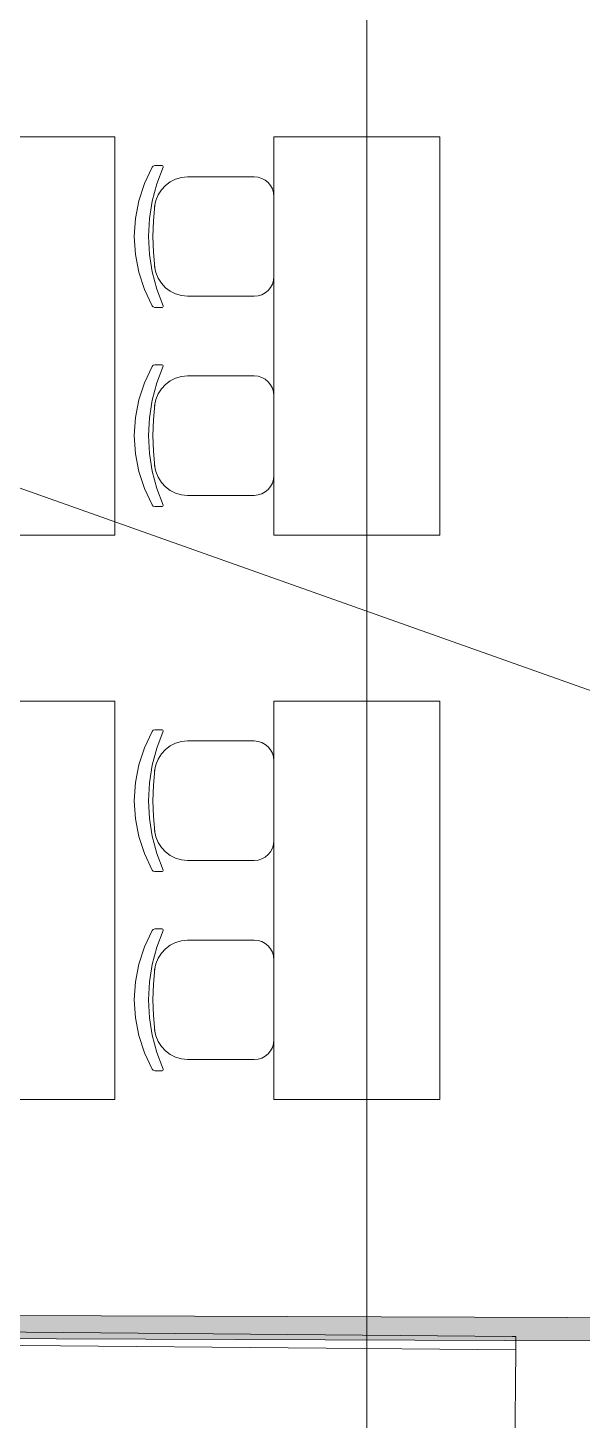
# Model space of a CAD drawing. Header units: millimetres. Extents: x 0 to 1189, y 0 to 841.
# Drawn here: x 293.45 to 310.17, y 654.39 to 696.35 of the extents above; entities that cross this region are included whole.
import ezdxf

# ---------------------------------------------------------------- set-up
doc = ezdxf.new("R2010")
doc.units = ezdxf.units.MM

msp = doc.modelspace()

# ---------------------------------------------------------------- hatches: boundary and pattern name
at = {"true_color": 0xf1d696}
h = msp.add_hatch(color=41, dxfattribs=at)
h.dxf.hatch_style = 2
h.paths.add_polyline_path([(261.8644, 656.959774), (261.8644, 657.659775), (329.444503, 657.416775), (329.448503, 656.716774)])

# ---------------------------------------------------------------- linework, layer by layer
at = {"color": 7, "lineweight": 0}
for points in [[(303.672464, 238.825136), (303.672464, 718.345868)], [(329.444503, 657.416775), (261.8644, 657.659775)], [(308.162471, 656.516774), (239.498366, 657.119775)], [(308.056471, 656.917774), (257.306393, 657.363775)], [(261.8644, 656.959774), (329.448503, 656.716774)], [(308.166471, 656.916774), (308.056471, 656.917774)], [(308.162471, 656.516774), (308.166471, 656.916774)], [(308.135471, 653.416769), (308.162471, 656.516774)]]:
    msp.add_lwpolyline(points, dxfattribs=at)
at = {"color": 253, "lineweight": 0, "true_color": 0x999999}
for points in [[(296.071452, 693.05883), (291.071445, 693.05883)], [(296.071452, 681.058811), (296.071452, 693.05883)], [(305.871467, 693.05883), (300.87146, 693.05883)], [(300.87146, 693.05883), (300.87146, 681.058811)], [(305.871467, 681.058811), (305.871467, 693.05883)], [(297.196454, 687.970822), (296.962735, 688.463854), (296.793703, 688.980323), (296.691047, 689.514043), (296.656453, 690.058825), (296.691047, 690.603185), (296.793703, 691.136952), (296.962735, 691.653656), (297.196454, 692.146828)], [(297.196454, 687.970822), (296.962735, 688.463854), (296.793703, 688.980323), (296.691047, 689.514043), (296.656453, 690.058825), (296.691047, 690.603185), (296.793703, 691.136952), (296.962735, 691.653656), (297.196454, 692.146828)], [(297.525455, 687.966822), (297.334517, 688.470463), (297.197204, 688.989948), (297.114266, 689.520871), (297.086454, 690.058825), (297.114266, 690.596638), (297.197204, 691.127327), (297.334517, 691.646765), (297.525455, 692.150828)], [(297.525455, 687.966822), (297.334517, 688.470463), (297.197204, 688.989948), (297.114266, 689.520871), (297.086454, 690.058825), (297.114266, 690.596638), (297.197204, 691.127327), (297.334517, 691.646765), (297.525455, 692.150828)], [(297.196454, 692.146828), (297.233329, 692.181203), (297.281454, 692.193828)], [(297.196454, 692.146828), (297.233329, 692.181203), (297.281454, 692.193828)], [(297.273454, 690.958826), (297.309769, 691.144211), (297.378157, 691.31503), (297.475163, 691.468153), (297.59733, 691.600452), (297.741199, 691.708798), (297.903315, 691.790062), (298.080219, 691.841115), (298.268456, 691.858828)], [(297.273454, 690.958826), (297.309769, 691.144211), (297.378157, 691.31503), (297.475163, 691.468153), (297.59733, 691.600452), (297.741199, 691.708798), (297.903315, 691.790062), (298.080219, 691.841115), (298.268456, 691.858828)], [(297.281454, 692.193828), (297.498455, 692.193828)], [(297.281454, 692.193828), (297.498455, 692.193828)], [(297.498455, 692.193828), (297.519455, 692.184828), (297.528455, 692.163828), (297.525455, 692.150828)], [(297.498455, 692.193828), (297.519455, 692.184828), (297.528455, 692.163828), (297.525455, 692.150828)], [(300.271459, 691.858828), (298.268456, 691.858828)], [(300.271459, 691.858828), (298.268456, 691.858828)], [(300.271459, 691.858828), (300.39256, 691.846623), (300.505272, 691.811625), (300.607201, 691.756259), (300.695959, 691.682952), (300.769155, 691.59413), (300.824397, 691.492218), (300.859296, 691.379641), (300.87146, 691.258827)], [(300.271459, 691.858828), (300.39256, 691.846623), (300.505272, 691.811625), (300.607201, 691.756259), (300.695959, 691.682952), (300.769155, 691.59413), (300.824397, 691.492218), (300.859296, 691.379641), (300.87146, 691.258827)], [(297.278454, 689.117824), (297.237079, 689.587199), (297.223454, 690.058825), (297.237079, 690.530076), (297.278454, 690.999826)], [(297.278454, 689.117824), (297.237079, 689.587199), (297.223454, 690.058825), (297.237079, 690.530076), (297.278454, 690.999826)], [(300.87146, 691.259827), (300.87146, 688.858823)], [(300.87146, 691.259827), (300.87146, 688.858823)], [(298.268456, 688.258822), (298.080219, 688.276535), (297.903315, 688.327588), (297.741199, 688.408852), (297.59733, 688.517198), (297.475163, 688.649497), (297.378157, 688.80262), (297.309769, 688.973439), (297.273454, 689.158824)], [(298.268456, 688.258822), (298.080219, 688.276535), (297.903315, 688.327588), (297.741199, 688.408852), (297.59733, 688.517198), (297.475163, 688.649497), (297.378157, 688.80262), (297.309769, 688.973439), (297.273454, 689.158824)], [(300.87146, 688.858823), (300.859296, 688.737721), (300.824397, 688.62501), (300.769155, 688.52308), (300.695959, 688.434322), (300.607201, 688.361127), (300.505272, 688.305885), (300.39256, 688.270986), (300.271459, 688.258822)], [(300.87146, 688.858823), (300.859296, 688.737721), (300.824397, 688.62501), (300.769155, 688.52308), (300.695959, 688.434322), (300.607201, 688.361127), (300.505272, 688.305885), (300.39256, 688.270986), (300.271459, 688.258822)], [(300.271459, 688.258822), (298.268456, 688.258822)], [(300.271459, 688.258822), (298.268456, 688.258822)], [(297.281454, 687.923822), (297.233329, 687.936447), (297.196454, 687.970822)], [(297.281454, 687.923822), (297.233329, 687.936447), (297.196454, 687.970822)], [(297.281454, 687.923822), (297.498455, 687.923822)], [(297.281454, 687.923822), (297.498455, 687.923822)], [(297.525455, 687.966822), (297.528455, 687.953822), (297.519455, 687.932447), (297.498455, 687.923822)], [(297.525455, 687.966822), (297.528455, 687.953822), (297.519455, 687.932447), (297.498455, 687.923822)], [(297.196454, 681.970813), (296.962735, 682.463845), (296.793703, 682.980314), (296.691047, 683.514034), (296.656453, 684.058816), (296.691047, 684.603176), (296.793703, 685.136942), (296.962735, 685.653646), (297.196454, 686.146819)], [(297.196454, 681.970813), (296.962735, 682.463845), (296.793703, 682.980314), (296.691047, 683.514034), (296.656453, 684.058816), (296.691047, 684.603176), (296.793703, 685.136942), (296.962735, 685.653646), (297.196454, 686.146819)], [(297.525455, 681.966813), (297.334517, 682.470454), (297.197204, 682.989939), (297.114266, 683.520862), (297.086454, 684.058816), (297.114266, 684.596629), (297.197204, 685.127317), (297.334517, 685.646756), (297.525455, 686.150819)], [(297.525455, 681.966813), (297.334517, 682.470454), (297.197204, 682.989939), (297.114266, 683.520862), (297.086454, 684.058816), (297.114266, 684.596629), (297.197204, 685.127317), (297.334517, 685.646756), (297.525455, 686.150819)], [(297.196454, 686.146819), (297.233329, 686.181194), (297.281454, 686.193819)], [(297.196454, 686.146819), (297.233329, 686.181194), (297.281454, 686.193819)], [(297.281454, 686.193819), (297.498455, 686.193819)], [(297.281454, 686.193819), (297.498455, 686.193819)], [(297.498455, 686.193819), (297.519455, 686.184819), (297.528455, 686.163819), (297.525455, 686.150819)], [(297.498455, 686.193819), (297.519455, 686.184819), (297.528455, 686.163819), (297.525455, 686.150819)], [(297.273454, 684.958817), (297.309769, 685.144202), (297.378157, 685.315021), (297.475163, 685.468144), (297.59733, 685.600443), (297.741199, 685.708789), (297.903315, 685.790053), (298.080219, 685.841106), (298.268456, 685.858819)], [(297.273454, 684.958817), (297.309769, 685.144202), (297.378157, 685.315021), (297.475163, 685.468144), (297.59733, 685.600443), (297.741199, 685.708789), (297.903315, 685.790053), (298.080219, 685.841106), (298.268456, 685.858819)], [(300.271459, 685.858819), (298.268456, 685.858819)], [(300.271459, 685.858819), (298.268456, 685.858819)], [(300.271459, 685.858819), (300.39256, 685.846613), (300.505272, 685.811615), (300.607201, 685.75625), (300.695959, 685.682943), (300.769155, 685.594121), (300.824397, 685.492209), (300.859296, 685.379632), (300.87146, 685.258818)], [(300.271459, 685.858819), (300.39256, 685.846613), (300.505272, 685.811615), (300.607201, 685.75625), (300.695959, 685.682943), (300.769155, 685.594121), (300.824397, 685.492209), (300.859296, 685.379632), (300.87146, 685.258818)], [(300.87146, 685.259818), (300.87146, 682.858814)], [(300.87146, 685.259818), (300.87146, 682.858814)], [(297.278454, 683.117814), (297.237079, 683.58719), (297.223454, 684.058816), (297.237079, 684.530067), (297.278454, 684.999817)], [(297.278454, 683.117814), (297.237079, 683.58719), (297.223454, 684.058816), (297.237079, 684.530067), (297.278454, 684.999817)], [(298.268456, 682.258813), (298.080219, 682.276526), (297.903315, 682.327579), (297.741199, 682.408843), (297.59733, 682.517188), (297.475163, 682.649487), (297.378157, 682.802611), (297.309769, 682.973429), (297.273454, 683.158814)], [(298.268456, 682.258813), (298.080219, 682.276526), (297.903315, 682.327579), (297.741199, 682.408843), (297.59733, 682.517188), (297.475163, 682.649487), (297.378157, 682.802611), (297.309769, 682.973429), (297.273454, 683.158814)], [(300.87146, 682.858814), (300.859296, 682.737712), (300.824397, 682.625001), (300.769155, 682.523071), (300.695959, 682.434313), (300.607201, 682.361118), (300.505272, 682.305876), (300.39256, 682.270977), (300.271459, 682.258813)], [(300.87146, 682.858814), (300.859296, 682.737712), (300.824397, 682.625001), (300.769155, 682.523071), (300.695959, 682.434313), (300.607201, 682.361118), (300.505272, 682.305876), (300.39256, 682.270977), (300.271459, 682.258813)], [(300.271459, 682.258813), (298.268456, 682.258813)], [(300.271459, 682.258813), (298.268456, 682.258813)], [(297.281454, 681.923813), (297.233329, 681.936438), (297.196454, 681.970813)], [(297.281454, 681.923813), (297.233329, 681.936438), (297.196454, 681.970813)], [(297.281454, 681.923813), (297.498455, 681.923813)], [(297.281454, 681.923813), (297.498455, 681.923813)], [(297.525455, 681.966813), (297.528455, 681.953813), (297.519455, 681.932438), (297.498455, 681.923813)], [(297.525455, 681.966813), (297.528455, 681.953813), (297.519455, 681.932438), (297.498455, 681.923813)], [(291.071445, 681.058811), (296.071452, 681.058811)], [(300.87146, 681.058811), (305.871467, 681.058811)], [(296.071452, 676.058804), (291.071445, 676.058804)], [(296.071452, 664.058785), (296.071452, 676.058804)], [(305.871467, 676.058804), (300.87146, 676.058804)], [(300.87146, 676.058804), (300.87146, 664.058785)], [(305.871467, 664.058785), (305.871467, 676.058804)], [(297.196454, 670.970796), (296.962735, 671.463828), (296.793703, 671.980297), (296.691047, 672.514017), (296.656453, 673.058799), (296.691047, 673.603159), (296.793703, 674.136926), (296.962735, 674.65363), (297.196454, 675.146802)], [(297.196454, 670.970796), (296.962735, 671.463828), (296.793703, 671.980297), (296.691047, 672.514017), (296.656453, 673.058799), (296.691047, 673.603159), (296.793703, 674.136926), (296.962735, 674.65363), (297.196454, 675.146802)], [(297.525455, 670.966796), (297.334517, 671.470437), (297.197204, 671.989922), (297.114266, 672.520845), (297.086454, 673.058799), (297.114266, 673.596612), (297.197204, 674.127301), (297.334517, 674.646739), (297.525455, 675.150802)], [(297.525455, 670.966796), (297.334517, 671.470437), (297.197204, 671.989922), (297.114266, 672.520845), (297.086454, 673.058799), (297.114266, 673.596612), (297.197204, 674.127301), (297.334517, 674.646739), (297.525455, 675.150802)], [(297.196454, 675.146802), (297.233329, 675.181177), (297.281454, 675.193802)], [(297.196454, 675.146802), (297.233329, 675.181177), (297.281454, 675.193802)], [(297.281454, 675.193802), (297.498455, 675.193802)], [(297.281454, 675.193802), (297.498455, 675.193802)], [(297.498455, 675.193802), (297.519455, 675.184802), (297.528455, 675.163802), (297.525455, 675.150802)], [(297.498455, 675.193802), (297.519455, 675.184802), (297.528455, 675.163802), (297.525455, 675.150802)], [(297.273454, 673.9588), (297.309769, 674.144185), (297.378157, 674.315004), (297.475163, 674.468127), (297.59733, 674.600426), (297.741199, 674.708772), (297.903315, 674.790036), (298.080219, 674.841089), (298.268456, 674.858802)], [(297.273454, 673.9588), (297.309769, 674.144185), (297.378157, 674.315004), (297.475163, 674.468127), (297.59733, 674.600426), (297.741199, 674.708772), (297.903315, 674.790036), (298.080219, 674.841089), (298.268456, 674.858802)], [(300.271459, 674.858802), (298.268456, 674.858802)], [(300.271459, 674.858802), (298.268456, 674.858802)], [(300.271459, 674.858802), (300.39256, 674.846597), (300.505272, 674.811599), (300.607201, 674.756233), (300.695959, 674.682926), (300.769155, 674.594104), (300.824397, 674.492192), (300.859296, 674.379615), (300.87146, 674.258801)], [(300.271459, 674.858802), (300.39256, 674.846597), (300.505272, 674.811599), (300.607201, 674.756233), (300.695959, 674.682926), (300.769155, 674.594104), (300.824397, 674.492192), (300.859296, 674.379615), (300.87146, 674.258801)], [(300.87146, 674.259801), (300.87146, 671.858797)], [(300.87146, 674.259801), (300.87146, 671.858797)], [(297.278454, 672.117798), (297.237079, 672.587173), (297.223454, 673.058799), (297.237079, 673.53005), (297.278454, 673.9998)], [(297.278454, 672.117798), (297.237079, 672.587173), (297.223454, 673.058799), (297.237079, 673.53005), (297.278454, 673.9998)], [(298.268456, 671.258796), (298.080219, 671.276509), (297.903315, 671.327562), (297.741199, 671.408826), (297.59733, 671.517172), (297.475163, 671.649471), (297.378157, 671.802594), (297.309769, 671.973413), (297.273454, 672.158798)], [(298.268456, 671.258796), (298.080219, 671.276509), (297.903315, 671.327562), (297.741199, 671.408826), (297.59733, 671.517172), (297.475163, 671.649471), (297.378157, 671.802594), (297.309769, 671.973413), (297.273454, 672.158798)], [(300.87146, 671.858797), (300.859296, 671.737695), (300.824397, 671.624984), (300.769155, 671.523054), (300.695959, 671.434296), (300.607201, 671.361101), (300.505272, 671.305859), (300.39256, 671.27096), (300.271459, 671.258796)], [(300.87146, 671.858797), (300.859296, 671.737695), (300.824397, 671.624984), (300.769155, 671.523054), (300.695959, 671.434296), (300.607201, 671.361101), (300.505272, 671.305859), (300.39256, 671.27096), (300.271459, 671.258796)], [(300.271459, 671.258796), (298.268456, 671.258796)], [(300.271459, 671.258796), (298.268456, 671.258796)], [(297.281454, 670.923796), (297.233329, 670.936421), (297.196454, 670.970796)], [(297.281454, 670.923796), (297.233329, 670.936421), (297.196454, 670.970796)], [(297.281454, 670.923796), (297.498455, 670.923796)], [(297.281454, 670.923796), (297.498455, 670.923796)], [(297.525455, 670.966796), (297.528455, 670.953796), (297.519455, 670.932421), (297.498455, 670.923796)], [(297.525455, 670.966796), (297.528455, 670.953796), (297.519455, 670.932421), (297.498455, 670.923796)], [(297.196454, 664.970787), (296.962735, 665.463819), (296.793703, 665.980288), (296.691047, 666.514008), (296.656453, 667.05879), (296.691047, 667.60315), (296.793703, 668.136916), (296.962735, 668.65362), (297.196454, 669.146793)], [(297.196454, 664.970787), (296.962735, 665.463819), (296.793703, 665.980288), (296.691047, 666.514008), (296.656453, 667.05879), (296.691047, 667.60315), (296.793703, 668.136916), (296.962735, 668.65362), (297.196454, 669.146793)], [(297.525455, 664.966787), (297.334517, 665.470428), (297.197204, 665.989913), (297.114266, 666.520836), (297.086454, 667.05879), (297.114266, 667.596603), (297.197204, 668.127291), (297.334517, 668.64673), (297.525455, 669.150793)], [(297.525455, 664.966787), (297.334517, 665.470428), (297.197204, 665.989913), (297.114266, 666.520836), (297.086454, 667.05879), (297.114266, 667.596603), (297.197204, 668.127291), (297.334517, 668.64673), (297.525455, 669.150793)], [(297.196454, 669.146793), (297.233329, 669.181168), (297.281454, 669.193793)], [(297.196454, 669.146793), (297.233329, 669.181168), (297.281454, 669.193793)], [(297.281454, 669.193793), (297.498455, 669.193793)], [(297.281454, 669.193793), (297.498455, 669.193793)], [(297.498455, 669.193793), (297.519455, 669.184793), (297.528455, 669.163793), (297.525455, 669.150793)], [(297.498455, 669.193793), (297.519455, 669.184793), (297.528455, 669.163793), (297.525455, 669.150793)], [(297.273454, 667.958791), (297.309769, 668.144176), (297.378157, 668.314995), (297.475163, 668.468118), (297.59733, 668.600417), (297.741199, 668.708763), (297.903315, 668.790027), (298.080219, 668.84108), (298.268456, 668.858793)], [(297.273454, 667.958791), (297.309769, 668.144176), (297.378157, 668.314995), (297.475163, 668.468118), (297.59733, 668.600417), (297.741199, 668.708763), (297.903315, 668.790027), (298.080219, 668.84108), (298.268456, 668.858793)], [(300.271459, 668.858793), (298.268456, 668.858793)], [(300.271459, 668.858793), (298.268456, 668.858793)], [(300.271459, 668.858793), (300.39256, 668.846587), (300.505272, 668.811589), (300.607201, 668.756224), (300.695959, 668.682917), (300.769155, 668.594095), (300.824397, 668.492183), (300.859296, 668.379606), (300.87146, 668.258792)], [(300.271459, 668.858793), (300.39256, 668.846587), (300.505272, 668.811589), (300.607201, 668.756224), (300.695959, 668.682917), (300.769155, 668.594095), (300.824397, 668.492183), (300.859296, 668.379606), (300.87146, 668.258792)], [(297.278454, 666.117788), (297.237079, 666.587164), (297.223454, 667.05879), (297.237079, 667.530041), (297.278454, 667.999791)], [(297.278454, 666.117788), (297.237079, 666.587164), (297.223454, 667.05879), (297.237079, 667.530041), (297.278454, 667.999791)], [(300.87146, 668.259792), (300.87146, 665.858788)], [(300.87146, 668.259792), (300.87146, 665.858788)], [(298.268456, 665.258787), (298.080219, 665.2765), (297.903315, 665.327553), (297.741199, 665.408817), (297.59733, 665.517162), (297.475163, 665.649461), (297.378157, 665.802585), (297.309769, 665.973403), (297.273454, 666.158788)], [(298.268456, 665.258787), (298.080219, 665.2765), (297.903315, 665.327553), (297.741199, 665.408817), (297.59733, 665.517162), (297.475163, 665.649461), (297.378157, 665.802585), (297.309769, 665.973403), (297.273454, 666.158788)], [(300.87146, 665.858788), (300.859296, 665.737686), (300.824397, 665.624975), (300.769155, 665.523045), (300.695959, 665.434287), (300.607201, 665.361092), (300.505272, 665.30585), (300.39256, 665.270951), (300.271459, 665.258787)], [(300.87146, 665.858788), (300.859296, 665.737686), (300.824397, 665.624975), (300.769155, 665.523045), (300.695959, 665.434287), (300.607201, 665.361092), (300.505272, 665.30585), (300.39256, 665.270951), (300.271459, 665.258787)], [(297.281454, 664.923787), (297.233329, 664.936412), (297.196454, 664.970787)], [(297.281454, 664.923787), (297.233329, 664.936412), (297.196454, 664.970787)], [(297.525455, 664.966787), (297.528455, 664.953787), (297.519455, 664.932412), (297.498455, 664.923787)], [(297.525455, 664.966787), (297.528455, 664.953787), (297.519455, 664.932412), (297.498455, 664.923787)], [(300.271459, 665.258787), (298.268456, 665.258787)], [(300.271459, 665.258787), (298.268456, 665.258787)], [(297.281454, 664.923787), (297.498455, 664.923787)], [(297.281454, 664.923787), (297.498455, 664.923787)], [(291.071445, 664.058785), (296.071452, 664.058785)], [(300.87146, 664.058785), (305.871467, 664.058785)]]:
    msp.add_lwpolyline(points, dxfattribs=at)
at = {"color": 144, "lineweight": 0, "true_color": 0x0077b0}
msp.add_lwpolyline([(328.375502, 670.010794), (284.455435, 685.580818)], dxfattribs=at)

doc.saveas('drawing.dxf')
